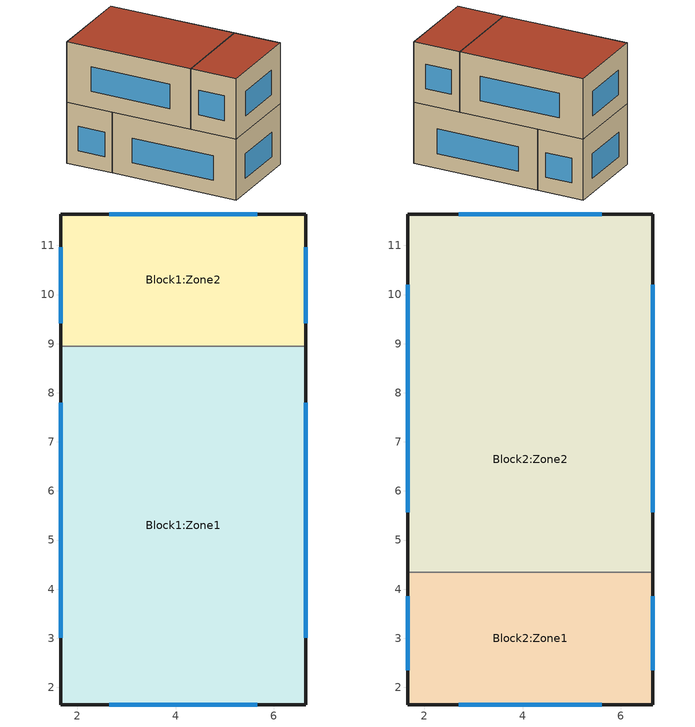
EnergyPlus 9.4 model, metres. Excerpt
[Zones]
Block1:Zone2
 floor ground (Project ground floor): 6.65,8.95 1.65,8.95 1.65,11.64 6.65,11.64 z0
 wall outside (Project wall): 6.65,8.95 6.65,11.64 1.65,11.64 1.65,8.95 z0:3.5
 wall to Block1:Zone1 (Project partition): 1.65,8.95 6.65,8.95 z0:3.5
 window (1001): 6.65,9.41 6.65,10.96 / 5.66,11.64 2.65,11.64 / 1.65,10.96 1.65,9.41 z0.84:2.26
Block1:Zone1
 floor ground (Project ground floor): 6.65,1.64 1.65,1.64 1.65,8.95 6.65,8.95 z0
 wall outside (Project wall): 1.65,8.95 1.65,1.64 6.65,1.64 6.65,8.95 z0:3.5
 window (1001): 6.65,3.01 6.65,7.79 / 1.65,7.79 1.65,3.01 / 2.65,1.64 5.66,1.64 z0.84:2.26
Block2:Zone2
 floor to Block1:Zone2 (Project internal floor_Reversed_Rev): 6.65,8.95 1.65,8.95 1.65,11.64 6.65,11.64 z3.5
 floor to Block1:Zone1 (Project internal floor_Reversed_Rev): 6.65,4.35 1.65,4.35 1.65,8.95 6.65,8.95 z3.5
 wall outside (Project wall): 6.65,4.35 6.65,11.64 1.65,11.64 1.65,4.35 z3.5:7
 wall to Block2:Zone1 (Project partition): 1.65,4.35 6.65,4.35 z3.5:7
 window (1001): 6.65,5.57 6.65,10.2 / 5.62,11.64 2.69,11.64 / 1.65,10.2 1.65,5.57 z4.44:5.86
 roof outside (Project flat roof): 1.65,4.35 6.65,4.35 6.65,11.64 1.65,11.64 z7
Block2:Zone1
 floor to Block1:Zone1 (Project internal floor_Reversed_Rev): 6.65,1.64 1.65,1.64 1.65,4.35 6.65,4.35 z3.5
 wall outside (Project wall): 1.65,4.35 1.65,1.64 6.65,1.64 6.65,4.35 z3.5:7
 window (1001): 6.65,2.35 6.65,3.86 / 1.65,3.86 1.65,2.35 / 2.69,1.64 5.62,1.64 z4.44:5.86
 roof outside (Project flat roof): 1.65,1.64 6.65,1.64 6.65,4.35 1.65,4.35 z7
[Building]
Building: North Axis=0; Terrain=Suburbs; Loads Convergence Tolerance Value=0.04; Temperature Convergence Tolerance Value=0.4; Solar Distribution=FullExterior; Maximum Number of Warmup Days=25; Minimum Number of Warmup Days=6
[Site:Location]
Untitled (O1-O1:31-12)  (01-01:31-12): Latitude=40.45; Longitude=-3.55; Time Zone=1; Elevation=582
[SizingPeriod:DesignDay] Day of Month=15; Humidity Condition Type=WetBulb; Barometric Pressure=94525.9; Wind Direction=0; Rain Indicator=No; Snow Indicator=No
Name | Month | Day Type | Maximum DryBulb Temperature | Daily DryBulb Temperature Range | Wetbulb or DewPoint at Maximum DryBulb | Wind Speed | Daylight Saving Time Indicator | Solar Model Indicator | Sky Clearness
Summer Design Day in Untitled (O1-O1:31-12) Jul | 7 | SummerDesignDay | 38.2 | 17.5 | 20.3 | 0 | Yes | ASHRAEClearSky | 0.98
Summer Design Day in Untitled (O1-O1:31-12) Aug | 8 | SummerDesignDay | 38 | 17.4 | 19.9 | 0 | Yes | ASHRAEClearSky | 0.98
Summer Design Day in Untitled (O1-O1:31-12) Sep | 9 | SummerDesignDay | 34.9 | 16.8 | 19.3 | 0 | Yes | ASHRAEClearSky | 0.98
Winter Design Day in Untitled (O1-O1:31-12) | 1 | WinterDesignDay | -4 | 0 | -4 | 11.6 | No |  | 0
[Site:GroundTemperature:BuildingSurface]
18, 18, 18, 18, 18, 18, 18, 18, 18, 18, 18, 18
[Site:GroundTemperature:FCfactorMethod]
January Ground Temperature=6.09; February Ground Temperature=5.28; March Ground Temperature=6.71; April Ground Temperature=8.95; May Ground Temperature=14.81; June Ground Temperature=19.34; July Ground Temperature=22.39; August Ground Temperature=23.32; September Ground Temperature=21.74; October Ground Temperature=18.22; November Ground Temperature=13.53; December Ground Temperature=9.18
[Site:GroundTemperature:Shallow]
14, 14, 14, 14, 14, 14, 14, 14, 14, 14, 14, 14
[Site:GroundTemperature:Deep]
14, 14, 14, 14, 14, 14, 14, 14, 14, 14, 14, 14
[Site:GroundReflectance]
0.2, 0.2, 0.2, 0.2, 0.2, 0.2, 0.2, 0.2, 0.2, 0.2, 0.2, 0.2
[Site:GroundReflectance:SnowModifier]
2, 2
[Material] Roughness=Rough; Thermal Absorptance=0.9
Name | Thickness | Conductivity | Density | Specific Heat | Solar Absorptance | Visible Absorptance
Urea Formaldehyde Foam_.1327 | 0.1327 | 0.04 | 10 | 1400 | 0.6 | 0.6
Cast Concrete_.1 | 0.1 | 1.13 | 2000 | 1000 | 0.6 | 0.6
Floor/Roof Screed_.O7 | 0.07 | 0.41 | 1200 | 840 | 0.73 | 0.73
Timber Flooring_.O3 | 0.03 | 0.14 | 650 | 1200 | 0.78 | 0.78
Cast Concrete (Dense)_.1 | 0.1 | 1.4 | 2100 | 840 | 0.6 | 0.6
Brickwork Outer_.1 | 0.1 | 0.84 | 1700 | 800 | 0.7 | 0.7
XPS Extruded Polystyrene  - CO2 Blowing_.O795 | 0.0795 | 0.034 | 35 | 1400 | 0.6 | 0.6
Concrete Block (Medium)_.1 | 0.1 | 0.51 | 1400 | 1000 | 0.6 | 0.6
Gypsum Plastering_.O13 | 0.013 | 0.4 | 1000 | 1000 | 0.5 | 0.5
Gypsum Plasterboard_.O25 | 0.025 | 0.25 | 900 | 1000 | 0.5 | 0.5
Asphalt 1_.O1 | 0.01 | 0.7 | 2100 | 1000 | 0.85 | 0.9
MW Glass Wool (rolls)_.1445 | 0.1445 | 0.04 | 12 | 840 | 0.6 | 0.6
Plasterboard_.O13 | 0.013 | 0.25 | 2800 | 896 | 0.5 | 0.5
[Material:NoMass] Roughness=Rough; Thermal Absorptance=0.9; Solar Absorptance=0.7; Visible Absorptance=0.7
Name | Thermal Resistance
7_RVAL_2 | 0.15
9_RVAL_3 | 0.18
[WindowMaterial:Glazing] Optical Data Type=SpectralAverage; Thickness=0.003; Infrared Transmittance at Normal Incidence=0; Front Side Infrared Hemispherical Emissivity=0.84; Conductivity=0.9; Dirt Correction Factor for Solar and Visible Transmittance=1
Name | Solar Transmittance at Normal Incidence | Front Side Solar Reflectance at Normal Incidence | Back Side Solar Reflectance at Normal Incidence | Visible Transmittance at Normal Incidence | Front Side Visible Reflectance at Normal Incidence | Back Side Visible Reflectance at Normal Incidence | Back Side Infrared Hemispherical Emissivity
2 | 0.837 | 0.075 | 0.075 | 0.898 | 0.081 | 0.081 | 0.84
38 | 0.74 | 0.09 | 0.1 | 0.82 | 0.11 | 0.12 | 0.2
[WindowMaterial:Gas]
1002: Gas Type=Air; Thickness=0.013
[Construction]
Project ground floor: Urea Formaldehyde Foam_.1327, Cast Concrete_.1, Floor/Roof Screed_.O7, Timber Flooring_.O3
Project internal floor_Reversed_Rev: Cast Concrete (Dense)_.1
Project wall: Brickwork Outer_.1, XPS Extruded Polystyrene  - CO2 Blowing_.O795, Concrete Block (Medium)_.1, Gypsum Plastering_.O13
Project partition: Gypsum Plasterboard_.O25, 7_RVAL_2, Gypsum Plasterboard_.O25
Project flat roof: Asphalt 1_.O1, MW Glass Wool (rolls)_.1445, 9_RVAL_3, Plasterboard_.O13
1001: 38, 1002, 2
[Zone] Type=1; Multiplier=1; Zone Inside Convection Algorithm=TARP; Part of Total Floor Area=Yes
Name | Volume | Floor Area
Block1:Zone2 | 35.8905 | 10.2544
Block1:Zone1 | 107.277 | 30.6506
Block2:Zone2 | 103.9862 | 30.5842
Block2:Zone1 | 35.0907 | 10.3208
[PEOPLE] Number of People Schedule=Office_OpenOff_Occ; Number of People Calculation Method=People/Area; People per Zone Floor Area=0.111; Fraction Radiant=0.3; Sensible Heat Fraction=AutoCalculate; Carbon Dioxide Generation Rate=3.82e-08; Enable ASHRAE 55 Comfort Warnings=No; Mean Radiant Temperature Calculation Type=ZoneAveraged; Work Efficiency Schedule=Work efficiency; Clothing Insulation Calculation Method=ClothingInsulationSchedule; Air Velocity Schedule=AirVelocitySchedule
Name | Zone or ZoneList | Activity Level Schedule | Clothing Insulation Schedule
People Block1:Zone2 | Block1:Zone2 | Activity Schedule 67 | Clothing Schedule 67
People Block1:Zone1 | Block1:Zone1 | Activity Schedule 74 | Clothing Schedule 74
People Block2:Zone2 | Block2:Zone2 | Activity Schedule 83 | Clothing Schedule 83
People Block2:Zone1 | Block2:Zone1 | Activity Schedule 90 | Clothing Schedule 90
[Lights] Schedule=Office_OpenOff_Light; Design Level Calculation Method=Watts/Area; Watts per Zone Floor Area=20; Return Air Fraction=0; Fraction Radiant=0.42; Fraction Visible=0.18; Fraction Replaceable=1
Name | Zone or ZoneList
Block1:Zone2 | Block1:Zone2
Block1:Zone1 | Block1:Zone1
Block2:Zone2 | Block2:Zone2
Block2:Zone1 | Block2:Zone1
[OtherEquipment] Fuel Type=Electricity; Schedule=Office_OpenOff_Equip; Design Level Calculation Method=Watts/Area; Power per Zone Floor Area=11.77; Fraction Latent=0; Fraction Radiant=0.2; Fraction Lost=0; Carbon Dioxide Generation Rate=0
Name | Zone or ZoneList | EndUse Subcategory
Block1:Zone2 Equipment gain 1 | Block1:Zone2 | ELECTRIC EQUIPMENT#Block1:Zone2#05
Block1:Zone1 Equipment gain 1 | Block1:Zone1 | ELECTRIC EQUIPMENT#Block1:Zone1#05
Block2:Zone2 Equipment gain 1 | Block2:Zone2 | ELECTRIC EQUIPMENT#Block2:Zone2#05
Block2:Zone1 Equipment gain 1 | Block2:Zone1 | ELECTRIC EQUIPMENT#Block2:Zone1#05
[DesignSpecification:OutdoorAir] Outdoor Air Method=Sum; Outdoor Air Flow per Person=0.01; Outdoor Air Flow per Zone Floor Area=0; Outdoor Air Flow per Zone=0; Outdoor Air Flow Air Changes per Hour=0; Outdoor Air Schedule=Office_OpenOff_Occ
Block1:Zone2; Block1:Zone1; Block2:Zone2; Block2:Zone1
[DesignSpecification:ZoneAirDistribution] Zone Air Distribution Effectiveness in Cooling Mode=1; Zone Air Distribution Effectiveness in Heating Mode=1
Block1:Zone2; Block1:Zone1; Block2:Zone2; Block2:Zone1
[Sizing:Zone] Zone Cooling Design Supply Air Temperature Input Method=SupplyAirTemperature; Zone Cooling Design Supply Air Temperature=12; Zone Cooling Design Supply Air Temperature Difference=0; Zone Heating Design Supply Air Temperature Input Method=SupplyAirTemperature; Zone Heating Design Supply Air Temperature=35; Zone Heating Design Supply Air Temperature Difference=0; Zone Cooling Design Supply Air Humidity Ratio=0.0077; Zone Heating Design Supply Air Humidity Ratio=0.0156; Zone Heating Sizing Factor=1.25; Zone Cooling Sizing Factor=1.15; Cooling Design Air Flow Method=DesignDay; Cooling Minimum Air Flow Fraction=0; Heating Design Air Flow Method=DesignDay; Account for Dedicated Outdoor Air System=No; Dedicated Outdoor Air System Control Strategy=NeutralSupplyAir; Dedicated Outdoor Air Low Setpoint Temperature for Design=autosize; Dedicated Outdoor Air High Setpoint Temperature for Design=autosize
Name | Design Specification Outdoor Air Object | Design Specification Zone Air Distribution Object
Block1:Zone2 | Block1:Zone2 | Block1:Zone2
Block1:Zone1 | Block1:Zone1 | Block1:Zone1
Block2:Zone2 | Block2:Zone2 | Block2:Zone2
Block2:Zone1 | Block2:Zone1 | Block2:Zone1
[ZoneControl:Thermostat] Control Type Schedule=Zone Control Type Sched
Name | Zone or ZoneList | Control 1
Block1:Zone2 Thermostat | Block1:Zone2 | Dual Setpoint - Zone Block1:Zone2
Block1:Zone1 Thermostat | Block1:Zone1 | Dual Setpoint - Zone Block1:Zone1
Block2:Zone2 Thermostat | Block2:Zone2 | Dual Setpoint - Zone Block2:Zone2
Block2:Zone1 Thermostat | Block2:Zone1 | Dual Setpoint - Zone Block2:Zone1
[ThermostatSetpoint:DualSetpoint]
Name | Heating Setpoint Temperature Schedule | Cooling Setpoint Temperature Schedule
Dual Setpoint - Zone Block1:Zone2 | Block1:Zone2 Heating Setpoint Schedule | Block1:Zone2 Cooling SP Sch
Dual Setpoint - Zone Block1:Zone1 | Block1:Zone1 Heating Setpoint Schedule | Block1:Zone1 Cooling SP Sch
Dual Setpoint - Zone Block2:Zone2 | Block2:Zone2 Heating Setpoint Schedule | Block2:Zone2 Cooling SP Sch
Dual Setpoint - Zone Block2:Zone1 | Block2:Zone1 Heating Setpoint Schedule | Block2:Zone1 Cooling SP Sch
[ZoneHVAC:IdealLoadsAirSystem] Maximum Heating Supply Air Temperature=35; Minimum Cooling Supply Air Temperature=12; Maximum Heating Supply Air Humidity Ratio=0.0156; Minimum Cooling Supply Air Humidity Ratio=0.0077; Heating Limit=LimitCapacity; Maximum Heating Air Flow Rate=Autosize; Maximum Sensible Heating Capacity=Autosize; Cooling Limit=LimitFlowRateAndCapacity; Maximum Cooling Air Flow Rate=Autosize; Maximum Total Cooling Capacity=Autosize; Dehumidification Control Type=None; Humidification Control Type=None; Outdoor Air Economizer Type=NoEconomizer; Heat Recovery Type=None
Name | Heating Availability Schedule | Cooling Availability Schedule | Design Specification Outdoor Air Object
Block1:Zone2 Ideal Loads Air | Block1:Zone2 Heating Availability Sch | Block1:Zone2 Cooling Availability Sch | Block1:Zone2
Block1:Zone1 Ideal Loads Air | Block1:Zone1 Heating Availability Sch | Block1:Zone1 Cooling Availability Sch | Block1:Zone1
Block2:Zone2 Ideal Loads Air | Block2:Zone2 Heating Availability Sch | Block2:Zone2 Cooling Availability Sch | Block2:Zone2
Block2:Zone1 Ideal Loads Air | Block2:Zone1 Heating Availability Sch | Block2:Zone1 Cooling Availability Sch | Block2:Zone1
[Zone equipment]
Block1:Zone2: Block1:Zone2 Ideal Loads Air
Block1:Zone1: Block1:Zone1 Ideal Loads Air
Block2:Zone2: Block2:Zone2 Ideal Loads Air
Block2:Zone1: Block2:Zone1 Ideal Loads Air
[ENERGYMANAGEMENTSYSTEM:PROGRAM]
SetInputData: set AdapStand = 2; set CAT = 80; set ComfMod = 2; set HVACmode = 2; set VentCtrl = 1; set VSToffset = 0; set MinOToffset = 10; set MaxWindSpeed = 10; set ACSTtol = -0.2; set AHSTtol = 0.2
SetVST: set MinOutTemp = AHST - MinOToffset; if AdapStand == 0; if (CurrentTime < 7); set VST = (ACST+AHST)/2+VSToffset; elseif (CurrentTime < 15); set VST = 22.5+VSToffset; elseif (CurrentTime < 23); set VST = (ACST+AHST)/2+VSToffset; elseif (CurrentTime < 24); set VST = (ACST+AHST)/2+VSToffset; endif; elseif AdapStand == 1; if (RMOT >= AHSTall) && (RMOT <= ACSTaul); set VST = ComfTemp+VSToffset; else; set VST = (ACST+AHST)/2+VSToffset; endif; elseif AdapStand == 2; if (PMOT >= AHSTall) && (PMOT <= ACSTaul); set VST = ComfTemp+VSToffset; else; set VST = (ACST+AHST)/2+VSToffset; endif; endif
ApplyAST_MultipleZone_Block1_Zone2: if (Block1_Zone2_OpT>VST)&&(Block1_Zone2_OutT < VST); if Block1_Zone2_CoolCoil==0; if Block1_Zone2_HeatCoil==0; if (Block1_Zone2_OpT<ACST)&&(Block1_Zone2_OutT>MinOutTemp); if Block1_Zone2_WindSpeed <= MaxWindSpeed; set Ventilates_HVACmode2_Block1_Zone2 = 1; else; set Ventilates_HVACmode2_Block1_Zone2 = 0; endif; else; set Ventilates_HVACmode2_Block1_Zone2 = 0; endif; else; set Ventilates_HVACmode2_Block1_Zone2 = 0; endif; else; set Ventilates_HVACmode2_Block1_Zone2 = 0; endif; else; set Ventilates_HVACmode2_Block1_Zone2 = 0; endif; if VentCtrl == 0; if Block1_Zone2_OutT < Block1_Zone2_OpT; if Block1_Zone2_OutT>MinOutTemp; if Block1_Zone2_OpT > VST; if Block1_Zone2_WindSpeed <= MaxWindSpeed; set Ventilates_HVACmode1_Block1_Zone2 = 1; else; set Ventilates_HVACmode1_Block1_Zone2 = 0; endif; else; set Ventilates_HVACmode1_Block1_Zone2 = 0; endif; else; set Ventilates_HVACmode1_Block1_Zone2 = 0; endif; else; set Ventilates_HVACmode1_Block1_Zone2 = 0; endif; elseif VentCtrl == 1; if Block1_Zone2_OutT<Block1_Zone2_OpT; if Block1_Zone2_OutT>MinOutTemp; if Block1_Zone2_OpT > ACSTnoTol; if Block1_Zone2_WindSpeed <= MaxWindSpeed; set Ventilates_HVACmode1_Block1_Zone2 = 1; else; set Ventilates_HVACmode1_Block1_Zone2 = 0; endif; else; set Ventilates_HVACmode1_Block1_Zone2 = 0; endif; else; set Ventilates_HVACmode1_Block1_Zone2 = 0; endif; else; set Ventilates_HVACmode1_Block1_Zone2 = 0; endif; endif; if HVACmode == 0; set FORSCRIPT_ACST_Sch_Block1_Zone2 = ACST; set FORSCRIPT_AHST_Sch_Block1_Zone2 = AHST; elseif HVACmode == 1; Set FORSCRIPT_ACST_Sch_Block1_Zone2 = 100; Set FORSCRIPT_AHST_Sch_Block1_Zone2 = -100; elseif HVACmode == 2; if Ventilates_HVACmode2_Block1_Zone2 == 0; set FORSCRIPT_ACST_Sch_Block1_Zone2 = ACST; set FORSCRIPT_AHST_Sch_Block1_Zone2 = AHST; endif; endif
ApplyAST_MultipleZone_Block1_Zone1: if (Block1_Zone1_OpT>VST)&&(Block1_Zone1_OutT < VST); if Block1_Zone1_CoolCoil==0; if Block1_Zone1_HeatCoil==0; if (Block1_Zone1_OpT<ACST)&&(Block1_Zone1_OutT>MinOutTemp); if Block1_Zone1_WindSpeed <= MaxWindSpeed; set Ventilates_HVACmode2_Block1_Zone1 = 1; else; set Ventilates_HVACmode2_Block1_Zone1 = 0; endif; else; set Ventilates_HVACmode2_Block1_Zone1 = 0; endif; else; set Ventilates_HVACmode2_Block1_Zone1 = 0; endif; else; set Ventilates_HVACmode2_Block1_Zone1 = 0; endif; else; set Ventilates_HVACmode2_Block1_Zone1 = 0; endif; if VentCtrl == 0; if Block1_Zone1_OutT < Block1_Zone1_OpT; if Block1_Zone1_OutT>MinOutTemp; if Block1_Zone1_OpT > VST; if Block1_Zone1_WindSpeed <= MaxWindSpeed; set Ventilates_HVACmode1_Block1_Zone1 = 1; else; set Ventilates_HVACmode1_Block1_Zone1 = 0; endif; else; set Ventilates_HVACmode1_Block1_Zone1 = 0; endif; else; set Ventilates_HVACmode1_Block1_Zone1 = 0; endif; else; set Ventilates_HVACmode1_Block1_Zone1 = 0; endif; elseif VentCtrl == 1; if Block1_Zone1_OutT<Block1_Zone1_OpT; if Block1_Zone1_OutT>MinOutTemp; if Block1_Zone1_OpT > ACSTnoTol; if Block1_Zone1_WindSpeed <= MaxWindSpeed; set Ventilates_HVACmode1_Block1_Zone1 = 1; else; set Ventilates_HVACmode1_Block1_Zone1 = 0; endif; else; set Ventilates_HVACmode1_Block1_Zone1 = 0; endif; else; set Ventilates_HVACmode1_Block1_Zone1 = 0; endif; else; set Ventilates_HVACmode1_Block1_Zone1 = 0; endif; endif; if HVACmode == 0; set FORSCRIPT_ACST_Sch_Block1_Zone1 = ACST; set FORSCRIPT_AHST_Sch_Block1_Zone1 = AHST; elseif HVACmode == 1; Set FORSCRIPT_ACST_Sch_Block1_Zone1 = 100; Set FORSCRIPT_AHST_Sch_Block1_Zone1 = -100; elseif HVACmode == 2; if Ventilates_HVACmode2_Block1_Zone1 == 0; set FORSCRIPT_ACST_Sch_Block1_Zone1 = ACST; set FORSCRIPT_AHST_Sch_Block1_Zone1 = AHST; endif; endif
ApplyAST_MultipleZone_Block2_Zone2: if (Block2_Zone2_OpT>VST)&&(Block2_Zone2_OutT < VST); if Block2_Zone2_CoolCoil==0; if Block2_Zone2_HeatCoil==0; if (Block2_Zone2_OpT<ACST)&&(Block2_Zone2_OutT>MinOutTemp); if Block2_Zone2_WindSpeed <= MaxWindSpeed; set Ventilates_HVACmode2_Block2_Zone2 = 1; else; set Ventilates_HVACmode2_Block2_Zone2 = 0; endif; else; set Ventilates_HVACmode2_Block2_Zone2 = 0; endif; else; set Ventilates_HVACmode2_Block2_Zone2 = 0; endif; else; set Ventilates_HVACmode2_Block2_Zone2 = 0; endif; else; set Ventilates_HVACmode2_Block2_Zone2 = 0; endif; if VentCtrl == 0; if Block2_Zone2_OutT < Block2_Zone2_OpT; if Block2_Zone2_OutT>MinOutTemp; if Block2_Zone2_OpT > VST; if Block2_Zone2_WindSpeed <= MaxWindSpeed; set Ventilates_HVACmode1_Block2_Zone2 = 1; else; set Ventilates_HVACmode1_Block2_Zone2 = 0; endif; else; set Ventilates_HVACmode1_Block2_Zone2 = 0; endif; else; set Ventilates_HVACmode1_Block2_Zone2 = 0; endif; else; set Ventilates_HVACmode1_Block2_Zone2 = 0; endif; elseif VentCtrl == 1; if Block2_Zone2_OutT<Block2_Zone2_OpT; if Block2_Zone2_OutT>MinOutTemp; if Block2_Zone2_OpT > ACSTnoTol; if Block2_Zone2_WindSpeed <= MaxWindSpeed; set Ventilates_HVACmode1_Block2_Zone2 = 1; else; set Ventilates_HVACmode1_Block2_Zone2 = 0; endif; else; set Ventilates_HVACmode1_Block2_Zone2 = 0; endif; else; set Ventilates_HVACmode1_Block2_Zone2 = 0; endif; else; set Ventilates_HVACmode1_Block2_Zone2 = 0; endif; endif; if HVACmode == 0; set FORSCRIPT_ACST_Sch_Block2_Zone2 = ACST; set FORSCRIPT_AHST_Sch_Block2_Zone2 = AHST; elseif HVACmode == 1; Set FORSCRIPT_ACST_Sch_Block2_Zone2 = 100; Set FORSCRIPT_AHST_Sch_Block2_Zone2 = -100; elseif HVACmode == 2; if Ventilates_HVACmode2_Block2_Zone2 == 0; set FORSCRIPT_ACST_Sch_Block2_Zone2 = ACST; set FORSCRIPT_AHST_Sch_Block2_Zone2 = AHST; endif; endif
ApplyAST_MultipleZone_Block2_Zone1: if (Block2_Zone1_OpT>VST)&&(Block2_Zone1_OutT < VST); if Block2_Zone1_CoolCoil==0; if Block2_Zone1_HeatCoil==0; if (Block2_Zone1_OpT<ACST)&&(Block2_Zone1_OutT>MinOutTemp); if Block2_Zone1_WindSpeed <= MaxWindSpeed; set Ventilates_HVACmode2_Block2_Zone1 = 1; else; set Ventilates_HVACmode2_Block2_Zone1 = 0; endif; else; set Ventilates_HVACmode2_Block2_Zone1 = 0; endif; else; set Ventilates_HVACmode2_Block2_Zone1 = 0; endif; else; set Ventilates_HVACmode2_Block2_Zone1 = 0; endif; else; set Ventilates_HVACmode2_Block2_Zone1 = 0; endif; if VentCtrl == 0; if Block2_Zone1_OutT < Block2_Zone1_OpT; if Block2_Zone1_OutT>MinOutTemp; if Block2_Zone1_OpT > VST; if Block2_Zone1_WindSpeed <= MaxWindSpeed; set Ventilates_HVACmode1_Block2_Zone1 = 1; else; set Ventilates_HVACmode1_Block2_Zone1 = 0; endif; else; set Ventilates_HVACmode1_Block2_Zone1 = 0; endif; else; set Ventilates_HVACmode1_Block2_Zone1 = 0; endif; else; set Ventilates_HVACmode1_Block2_Zone1 = 0; endif; elseif VentCtrl == 1; if Block2_Zone1_OutT<Block2_Zone1_OpT; if Block2_Zone1_OutT>MinOutTemp; if Block2_Zone1_OpT > ACSTnoTol; if Block2_Zone1_WindSpeed <= MaxWindSpeed; set Ventilates_HVACmode1_Block2_Zone1 = 1; else; set Ventilates_HVACmode1_Block2_Zone1 = 0; endif; else; set Ventilates_HVACmode1_Block2_Zone1 = 0; endif; else; set Ventilates_HVACmode1_Block2_Zone1 = 0; endif; else; set Ventilates_HVACmode1_Block2_Zone1 = 0; endif; endif; if HVACmode == 0; set FORSCRIPT_ACST_Sch_Block2_Zone1 = ACST; set FORSCRIPT_AHST_Sch_Block2_Zone1 = AHST; elseif HVACmode == 1; Set FORSCRIPT_ACST_Sch_Block2_Zone1 = 100; Set FORSCRIPT_AHST_Sch_Block2_Zone1 = -100; elseif HVACmode == 2; if Ventilates_HVACmode2_Block2_Zone1 == 0; set FORSCRIPT_ACST_Sch_Block2_Zone1 = ACST; set FORSCRIPT_AHST_Sch_Block2_Zone1 = AHST; endif; endif
SetWindowOperation_Block1_Zone2_Wall_2_0_0_0_0_0_Win: if (Block1_Zone2_Wall_2_0_0_0_0_0_Win_OpT>VST)&&(Block1_Zone2_Wall_2_0_0_0_0_0_Win_OutT < VST); if Block1_Zone2_Wall_2_0_0_0_0_0_Win_CoolCoil==0; if Block1_Zone2_Wall_2_0_0_0_0_0_Win_HeatCoil==0; if (Block1_Zone2_Wall_2_0_0_0_0_0_Win_OpT<ACST)&&(Block1_Zone2_Wall_2_0_0_0_0_0_Win_OutT>MinOutTemp); if Block1_Zone2_Wall_2_0_0_0_0_0_Win_WindSpeed <= MaxWindSpeed; set Ventilates_HVACmode2_Block1_Zone2_Wall_2_0_0_0_0_0_Win = 1; else; set Ventilates_HVACmode2_Block1_Zone2_Wall_2_0_0_0_0_0_Win = 0; endif; else; set Ventilates_HVACmode2_Block1_Zone2_Wall_2_0_0_0_0_0_Win = 0; endif; else; set Ventilates_HVACmode2_Block1_Zone2_Wall_2_0_0_0_0_0_Win = 0; endif; else; set Ventilates_HVACmode2_Block1_Zone2_Wall_2_0_0_0_0_0_Win = 0; endif; else; set Ventilates_HVACmode2_Block1_Zone2_Wall_2_0_0_0_0_0_Win = 0; endif; if VentCtrl == 0; if Block1_Zone2_Wall_2_0_0_0_0_0_Win_OutT < Block1_Zone2_Wall_2_0_0_0_0_0_Win_OpT; if Block1_Zone2_Wall_2_0_0_0_0_0_Win_OutT>MinOutTemp; if Block1_Zone2_Wall_2_0_0_0_0_0_Win_OpT > VST; if Block1_Zone2_Wall_2_0_0_0_0_0_Win_WindSpeed <= MaxWindSpeed; set Ventilates_HVACmode1_Block1_Zone2_Wall_2_0_0_0_0_0_Win = 1; else; set Ventilates_HVACmode1_Block1_Zone2_Wall_2_0_0_0_0_0_Win = 0; endif; else; set Ventilates_HVACmode1_Block1_Zone2_Wall_2_0_0_0_0_0_Win = 0; endif; else; set Ventilates_HVACmode1_Block1_Zone2_Wall_2_0_0_0_0_0_Win = 0; endif; else; set Ventilates_HVACmode1_Block1_Zone2_Wall_2_0_0_0_0_0_Win = 0; endif; elseif VentCtrl == 1; if Block1_Zone2_Wall_2_0_0_0_0_0_Win_OutT<Block1_Zone2_Wall_2_0_0_0_0_0_Win_OpT; if Block1_Zone2_Wall_2_0_0_0_0_0_Win_OutT>MinOutTemp; if Block1_Zone2_Wall_2_0_0_0_0_0_Win_OpT > ACSTnoTol; if Block1_Zone2_Wall_2_0_0_0_0_0_Win_WindSpeed <= MaxWindSpeed; set Ventilates_HVACmode1_Block1_Zone2_Wall_2_0_0_0_0_0_Win = 1; else; set Ventilates_HVACmode1_Block1_Zone2_Wall_2_0_0_0_0_0_Win = 0; endif; else; set Ventilates_HVACmode1_Block1_Zone2_Wall_2_0_0_0_0_0_Win = 0; endif; else; set Ventilates_HVACmode1_Block1_Zone2_Wall_2_0_0_0_0_0_Win = 0; endif; else; set Ventilates_HVACmode1_Block1_Zone2_Wall_2_0_0_0_0_0_Win = 0; endif; endif; if HVACmode == 0; set Block1_Zone2_Wall_2_0_0_0_0_0_Win_VentOpenFact = 0; elseif HVACmode == 1; if Ventilates_HVACmode1_Block1_Zone2_Wall_2_0_0_0_0_0_Win == 1; set Block1_Zone2_Wall_2_0_0_0_0_0_Win_VentOpenFact = 1; else; set Block1_Zone2_Wall_2_0_0_0_0_0_Win_VentOpenFact = 0; endif; elseif HVACmode == 2; if Ventilates_HVACmode2_Block1_Zone2_Wall_2_0_0_0_0_0_Win == 1; set Block1_Zone2_Wall_2_0_0_0_0_0_Win_VentOpenFact = 1; else; set Block1_Zone2_Wall_2_0_0_0_0_0_Win_VentOpenFact = 0; endif; endif
SetWindowOperation_Block1_Zone2_Wall_3_0_0_0_0_0_Win: if (Block1_Zone2_Wall_3_0_0_0_0_0_Win_OpT>VST)&&(Block1_Zone2_Wall_3_0_0_0_0_0_Win_OutT < VST); if Block1_Zone2_Wall_3_0_0_0_0_0_Win_CoolCoil==0; if Block1_Zone2_Wall_3_0_0_0_0_0_Win_HeatCoil==0; if (Block1_Zone2_Wall_3_0_0_0_0_0_Win_OpT<ACST)&&(Block1_Zone2_Wall_3_0_0_0_0_0_Win_OutT>MinOutTemp); if Block1_Zone2_Wall_3_0_0_0_0_0_Win_WindSpeed <= MaxWindSpeed; set Ventilates_HVACmode2_Block1_Zone2_Wall_3_0_0_0_0_0_Win = 1; else; set Ventilates_HVACmode2_Block1_Zone2_Wall_3_0_0_0_0_0_Win = 0; endif; else; set Ventilates_HVACmode2_Block1_Zone2_Wall_3_0_0_0_0_0_Win = 0; endif; else; set Ventilates_HVACmode2_Block1_Zone2_Wall_3_0_0_0_0_0_Win = 0; endif; else; set Ventilates_HVACmode2_Block1_Zone2_Wall_3_0_0_0_0_0_Win = 0; endif; else; set Ventilates_HVACmode2_Block1_Zone2_Wall_3_0_0_0_0_0_Win = 0; endif; if VentCtrl == 0; if Block1_Zone2_Wall_3_0_0_0_0_0_Win_OutT < Block1_Zone2_Wall_3_0_0_0_0_0_Win_OpT; if Block1_Zone2_Wall_3_0_0_0_0_0_Win_OutT>MinOutTemp; if Block1_Zone2_Wall_3_0_0_0_0_0_Win_OpT > VST; if Block1_Zone2_Wall_3_0_0_0_0_0_Win_WindSpeed <= MaxWindSpeed; set Ventilates_HVACmode1_Block1_Zone2_Wall_3_0_0_0_0_0_Win = 1; else; set Ventilates_HVACmode1_Block1_Zone2_Wall_3_0_0_0_0_0_Win = 0; endif; else; set Ventilates_HVACmode1_Block1_Zone2_Wall_3_0_0_0_0_0_Win = 0; endif; else; set Ventilates_HVACmode1_Block1_Zone2_Wall_3_0_0_0_0_0_Win = 0; endif; else; set Ventilates_HVACmode1_Block1_Zone2_Wall_3_0_0_0_0_0_Win = 0; endif; elseif VentCtrl == 1; if Block1_Zone2_Wall_3_0_0_0_0_0_Win_OutT<Block1_Zone2_Wall_3_0_0_0_0_0_Win_OpT; if Block1_Zone2_Wall_3_0_0_0_0_0_Win_OutT>MinOutTemp; if Block1_Zone2_Wall_3_0_0_0_0_0_Win_OpT > ACSTnoTol; if Block1_Zone2_Wall_3_0_0_0_0_0_Win_WindSpeed <= MaxWindSpeed; set Ventilates_HVACmode1_Block1_Zone2_Wall_3_0_0_0_0_0_Win = 1; else; set Ventilates_HVACmode1_Block1_Zone2_Wall_3_0_0_0_0_0_Win = 0; endif; else; set Ventilates_HVACmode1_Block1_Zone2_Wall_3_0_0_0_0_0_Win = 0; endif; else; set Ventilates_HVACmode1_Block1_Zone2_Wall_3_0_0_0_0_0_Win = 0; endif; else; set Ventilates_HVACmode1_Block1_Zone2_Wall_3_0_0_0_0_0_Win = 0; endif; endif; if HVACmode == 0; set Block1_Zone2_Wall_3_0_0_0_0_0_Win_VentOpenFact = 0; elseif HVACmode == 1; if Ventilates_HVACmode1_Block1_Zone2_Wall_3_0_0_0_0_0_Win == 1; set Block1_Zone2_Wall_3_0_0_0_0_0_Win_VentOpenFact = 1; else; set Block1_Zone2_Wall_3_0_0_0_0_0_Win_VentOpenFact = 0; endif; elseif HVACmode == 2; if Ventilates_HVACmode2_Block1_Zone2_Wall_3_0_0_0_0_0_Win == 1; set Block1_Zone2_Wall_3_0_0_0_0_0_Win_VentOpenFact = 1; else; set Block1_Zone2_Wall_3_0_0_0_0_0_Win_VentOpenFact = 0; endif; endif
SetWindowOperation_Block1_Zone2_Wall_4_0_0_0_0_0_Win: if (Block1_Zone2_Wall_4_0_0_0_0_0_Win_OpT>VST)&&(Block1_Zone2_Wall_4_0_0_0_0_0_Win_OutT < VST); if Block1_Zone2_Wall_4_0_0_0_0_0_Win_CoolCoil==0; if Block1_Zone2_Wall_4_0_0_0_0_0_Win_HeatCoil==0; if (Block1_Zone2_Wall_4_0_0_0_0_0_Win_OpT<ACST)&&(Block1_Zone2_Wall_4_0_0_0_0_0_Win_OutT>MinOutTemp); if Block1_Zone2_Wall_4_0_0_0_0_0_Win_WindSpeed <= MaxWindSpeed; set Ventilates_HVACmode2_Block1_Zone2_Wall_4_0_0_0_0_0_Win = 1; else; set Ventilates_HVACmode2_Block1_Zone2_Wall_4_0_0_0_0_0_Win = 0; endif; else; set Ventilates_HVACmode2_Block1_Zone2_Wall_4_0_0_0_0_0_Win = 0; endif; else; set Ventilates_HVACmode2_Block1_Zone2_Wall_4_0_0_0_0_0_Win = 0; endif; else; set Ventilates_HVACmode2_Block1_Zone2_Wall_4_0_0_0_0_0_Win = 0; endif; else; set Ventilates_HVACmode2_Block1_Zone2_Wall_4_0_0_0_0_0_Win = 0; endif; if VentCtrl == 0; if Block1_Zone2_Wall_4_0_0_0_0_0_Win_OutT < Block1_Zone2_Wall_4_0_0_0_0_0_Win_OpT; if Block1_Zone2_Wall_4_0_0_0_0_0_Win_OutT>MinOutTemp; if Block1_Zone2_Wall_4_0_0_0_0_0_Win_OpT > VST; if Block1_Zone2_Wall_4_0_0_0_0_0_Win_WindSpeed <= MaxWindSpeed; set Ventilates_HVACmode1_Block1_Zone2_Wall_4_0_0_0_0_0_Win = 1; else; set Ventilates_HVACmode1_Block1_Zone2_Wall_4_0_0_0_0_0_Win = 0; endif; else; set Ventilates_HVACmode1_Block1_Zone2_Wall_4_0_0_0_0_0_Win = 0; endif; else; set Ventilates_HVACmode1_Block1_Zone2_Wall_4_0_0_0_0_0_Win = 0; endif; else; set Ventilates_HVACmode1_Block1_Zone2_Wall_4_0_0_0_0_0_Win = 0; endif; elseif VentCtrl == 1; if Block1_Zone2_Wall_4_0_0_0_0_0_Win_OutT<Block1_Zone2_Wall_4_0_0_0_0_0_Win_OpT; if Block1_Zone2_Wall_4_0_0_0_0_0_Win_OutT>MinOutTemp; if Block1_Zone2_Wall_4_0_0_0_0_0_Win_OpT > ACSTnoTol; if Block1_Zone2_Wall_4_0_0_0_0_0_Win_WindSpeed <= MaxWindSpeed; set Ventilates_HVACmode1_Block1_Zone2_Wall_4_0_0_0_0_0_Win = 1; else; set Ventilates_HVACmode1_Block1_Zone2_Wall_4_0_0_0_0_0_Win = 0; endif; else; set Ventilates_HVACmode1_Block1_Zone2_Wall_4_0_0_0_0_0_Win = 0; endif; else; set Ventilates_HVACmode1_Block1_Zone2_Wall_4_0_0_0_0_0_Win = 0; endif; else; set Ventilates_HVACmode1_Block1_Zone2_Wall_4_0_0_0_0_0_Win = 0; endif; endif; if HVACmode == 0; set Block1_Zone2_Wall_4_0_0_0_0_0_Win_VentOpenFact = 0; elseif HVACmode == 1; if Ventilates_HVACmode1_Block1_Zone2_Wall_4_0_0_0_0_0_Win == 1; set Block1_Zone2_Wall_4_0_0_0_0_0_Win_VentOpenFact = 1; else; set Block1_Zone2_Wall_4_0_0_0_0_0_Win_VentOpenFact = 0; endif; elseif HVACmode == 2; if Ventilates_HVACmode2_Block1_Zone2_Wall_4_0_0_0_0_0_Win == 1; set Block1_Zone2_Wall_4_0_0_0_0_0_Win_VentOpenFact = 1; else; set Block1_Zone2_Wall_4_0_0_0_0_0_Win_VentOpenFact = 0; endif; endif
SetWindowOperation_Block1_Zone1_Wall_2_0_0_0_0_0_Win: if (Block1_Zone1_Wall_2_0_0_0_0_0_Win_OpT>VST)&&(Block1_Zone1_Wall_2_0_0_0_0_0_Win_OutT < VST); if Block1_Zone1_Wall_2_0_0_0_0_0_Win_CoolCoil==0; if Block1_Zone1_Wall_2_0_0_0_0_0_Win_HeatCoil==0; if (Block1_Zone1_Wall_2_0_0_0_0_0_Win_OpT<ACST)&&(Block1_Zone1_Wall_2_0_0_0_0_0_Win_OutT>MinOutTemp); if Block1_Zone1_Wall_2_0_0_0_0_0_Win_WindSpeed <= MaxWindSpeed; set Ventilates_HVACmode2_Block1_Zone1_Wall_2_0_0_0_0_0_Win = 1; else; set Ventilates_HVACmode2_Block1_Zone1_Wall_2_0_0_0_0_0_Win = 0; endif; else; set Ventilates_HVACmode2_Block1_Zone1_Wall_2_0_0_0_0_0_Win = 0; endif; else; set Ventilates_HVACmode2_Block1_Zone1_Wall_2_0_0_0_0_0_Win = 0; endif; else; set Ventilates_HVACmode2_Block1_Zone1_Wall_2_0_0_0_0_0_Win = 0; endif; else; set Ventilates_HVACmode2_Block1_Zone1_Wall_2_0_0_0_0_0_Win = 0; endif; if VentCtrl == 0; if Block1_Zone1_Wall_2_0_0_0_0_0_Win_OutT < Block1_Zone1_Wall_2_0_0_0_0_0_Win_OpT; if Block1_Zone1_Wall_2_0_0_0_0_0_Win_OutT>MinOutTemp; if Block1_Zone1_Wall_2_0_0_0_0_0_Win_OpT > VST; if Block1_Zone1_Wall_2_0_0_0_0_0_Win_WindSpeed <= MaxWindSpeed; set Ventilates_HVACmode1_Block1_Zone1_Wall_2_0_0_0_0_0_Win = 1; else; set Ventilates_HVACmode1_Block1_Zone1_Wall_2_0_0_0_0_0_Win = 0; endif; else; set Ventilates_HVACmode1_Block1_Zone1_Wall_2_0_0_0_0_0_Win = 0; endif; else; set Ventilates_HVACmode1_Block1_Zone1_Wall_2_0_0_0_0_0_Win = 0; endif; else; set Ventilates_HVACmode1_Block1_Zone1_Wall_2_0_0_0_0_0_Win = 0; endif; elseif VentCtrl == 1; if Block1_Zone1_Wall_2_0_0_0_0_0_Win_OutT<Block1_Zone1_Wall_2_0_0_0_0_0_Win_OpT; if Block1_Zone1_Wall_2_0_0_0_0_0_Win_OutT>MinOutTemp; if Block1_Zone1_Wall_2_0_0_0_0_0_Win_OpT > ACSTnoTol; if Block1_Zone1_Wall_2_0_0_0_0_0_Win_WindSpeed <= MaxWindSpeed; set Ventilates_HVACmode1_Block1_Zone1_Wall_2_0_0_0_0_0_Win = 1; else; set Ventilates_HVACmode1_Block1_Zone1_Wall_2_0_0_0_0_0_Win = 0; endif; else; set Ventilates_HVACmode1_Block1_Zone1_Wall_2_0_0_0_0_0_Win = 0; endif; else; set Ventilates_HVACmode1_Block1_Zone1_Wall_2_0_0_0_0_0_Win = 0; endif; else; set Ventilates_HVACmode1_Block1_Zone1_Wall_2_0_0_0_0_0_Win = 0; endif; endif; if HVACmode == 0; set Block1_Zone1_Wall_2_0_0_0_0_0_Win_VentOpenFact = 0; elseif HVACmode == 1; if Ventilates_HVACmode1_Block1_Zone1_Wall_2_0_0_0_0_0_Win == 1; set Block1_Zone1_Wall_2_0_0_0_0_0_Win_VentOpenFact = 1; else; set Block1_Zone1_Wall_2_0_0_0_0_0_Win_VentOpenFact = 0; endif; elseif HVACmode == 2; if Ventilates_HVACmode2_Block1_Zone1_Wall_2_0_0_0_0_0_Win == 1; set Block1_Zone1_Wall_2_0_0_0_0_0_Win_VentOpenFact = 1; else; set Block1_Zone1_Wall_2_0_0_0_0_0_Win_VentOpenFact = 0; endif; endif
SetWindowOperation_Block1_Zone1_Wall_4_0_0_0_0_0_Win: if (Block1_Zone1_Wall_4_0_0_0_0_0_Win_OpT>VST)&&(Block1_Zone1_Wall_4_0_0_0_0_0_Win_OutT < VST); if Block1_Zone1_Wall_4_0_0_0_0_0_Win_CoolCoil==0; if Block1_Zone1_Wall_4_0_0_0_0_0_Win_HeatCoil==0; if (Block1_Zone1_Wall_4_0_0_0_0_0_Win_OpT<ACST)&&(Block1_Zone1_Wall_4_0_0_0_0_0_Win_OutT>MinOutTemp); if Block1_Zone1_Wall_4_0_0_0_0_0_Win_WindSpeed <= MaxWindSpeed; set Ventilates_HVACmode2_Block1_Zone1_Wall_4_0_0_0_0_0_Win = 1; else; set Ventilates_HVACmode2_Block1_Zone1_Wall_4_0_0_0_0_0_Win = 0; endif; else; set Ventilates_HVACmode2_Block1_Zone1_Wall_4_0_0_0_0_0_Win = 0; endif; else; set Ventilates_HVACmode2_Block1_Zone1_Wall_4_0_0_0_0_0_Win = 0; endif; else; set Ventilates_HVACmode2_Block1_Zone1_Wall_4_0_0_0_0_0_Win = 0; endif; else; set Ventilates_HVACmode2_Block1_Zone1_Wall_4_0_0_0_0_0_Win = 0; endif; if VentCtrl == 0; if Block1_Zone1_Wall_4_0_0_0_0_0_Win_OutT < Block1_Zone1_Wall_4_0_0_0_0_0_Win_OpT; if Block1_Zone1_Wall_4_0_0_0_0_0_Win_OutT>MinOutTemp; if Block1_Zone1_Wall_4_0_0_0_0_0_Win_OpT > VST; if Block1_Zone1_Wall_4_0_0_0_0_0_Win_WindSpeed <= MaxWindSpeed; set Ventilates_HVACmode1_Block1_Zone1_Wall_4_0_0_0_0_0_Win = 1; else; set Ventilates_HVACmode1_Block1_Zone1_Wall_4_0_0_0_0_0_Win = 0; endif; else; set Ventilates_HVACmode1_Block1_Zone1_Wall_4_0_0_0_0_0_Win = 0; endif; else; set Ventilates_HVACmode1_Block1_Zone1_Wall_4_0_0_0_0_0_Win = 0; endif; else; set Ventilates_HVACmode1_Block1_Zone1_Wall_4_0_0_0_0_0_Win = 0; endif; elseif VentCtrl == 1; if Block1_Zone1_Wall_4_0_0_0_0_0_Win_OutT<Block1_Zone1_Wall_4_0_0_0_0_0_Win_OpT; if Block1_Zone1_Wall_4_0_0_0_0_0_Win_OutT>MinOutTemp; if Block1_Zone1_Wall_4_0_0_0_0_0_Win_OpT > ACSTnoTol; if Block1_Zone1_Wall_4_0_0_0_0_0_Win_WindSpeed <= MaxWindSpeed; set Ventilates_HVACmode1_Block1_Zone1_Wall_4_0_0_0_0_0_Win = 1; else; set Ventilates_HVACmode1_Block1_Zone1_Wall_4_0_0_0_0_0_Win = 0; endif; else; set Ventilates_HVACmode1_Block1_Zone1_Wall_4_0_0_0_0_0_Win = 0; endif; else; set Ventilates_HVACmode1_Block1_Zone1_Wall_4_0_0_0_0_0_Win = 0; endif; else; set Ventilates_HVACmode1_Block1_Zone1_Wall_4_0_0_0_0_0_Win = 0; endif; endif; if HVACmode == 0; set Block1_Zone1_Wall_4_0_0_0_0_0_Win_VentOpenFact = 0; elseif HVACmode == 1; if Ventilates_HVACmode1_Block1_Zone1_Wall_4_0_0_0_0_0_Win == 1; set Block1_Zone1_Wall_4_0_0_0_0_0_Win_VentOpenFact = 1; else; set Block1_Zone1_Wall_4_0_0_0_0_0_Win_VentOpenFact = 0; endif; elseif HVACmode == 2; if Ventilates_HVACmode2_Block1_Zone1_Wall_4_0_0_0_0_0_Win == 1; set Block1_Zone1_Wall_4_0_0_0_0_0_Win_VentOpenFact = 1; else; set Block1_Zone1_Wall_4_0_0_0_0_0_Win_VentOpenFact = 0; endif; endif
SetWindowOperation_Block1_Zone1_Wall_5_0_0_0_0_0_Win: if (Block1_Zone1_Wall_5_0_0_0_0_0_Win_OpT>VST)&&(Block1_Zone1_Wall_5_0_0_0_0_0_Win_OutT < VST); if Block1_Zone1_Wall_5_0_0_0_0_0_Win_CoolCoil==0; if Block1_Zone1_Wall_5_0_0_0_0_0_Win_HeatCoil==0; if (Block1_Zone1_Wall_5_0_0_0_0_0_Win_OpT<ACST)&&(Block1_Zone1_Wall_5_0_0_0_0_0_Win_OutT>MinOutTemp); if Block1_Zone1_Wall_5_0_0_0_0_0_Win_WindSpeed <= MaxWindSpeed; set Ventilates_HVACmode2_Block1_Zone1_Wall_5_0_0_0_0_0_Win = 1; else; set Ventilates_HVACmode2_Block1_Zone1_Wall_5_0_0_0_0_0_Win = 0; endif; else; set Ventilates_HVACmode2_Block1_Zone1_Wall_5_0_0_0_0_0_Win = 0; endif; else; set Ventilates_HVACmode2_Block1_Zone1_Wall_5_0_0_0_0_0_Win = 0; endif; else; set Ventilates_HVACmode2_Block1_Zone1_Wall_5_0_0_0_0_0_Win = 0; endif; else; set Ventilates_HVACmode2_Block1_Zone1_Wall_5_0_0_0_0_0_Win = 0; endif; if VentCtrl == 0; if Block1_Zone1_Wall_5_0_0_0_0_0_Win_OutT < Block1_Zone1_Wall_5_0_0_0_0_0_Win_OpT; if Block1_Zone1_Wall_5_0_0_0_0_0_Win_OutT>MinOutTemp; if Block1_Zone1_Wall_5_0_0_0_0_0_Win_OpT > VST; if Block1_Zone1_Wall_5_0_0_0_0_0_Win_WindSpeed <= MaxWindSpeed; set Ventilates_HVACmode1_Block1_Zone1_Wall_5_0_0_0_0_0_Win = 1; else; set Ventilates_HVACmode1_Block1_Zone1_Wall_5_0_0_0_0_0_Win = 0; endif; else; set Ventilates_HVACmode1_Block1_Zone1_Wall_5_0_0_0_0_0_Win = 0; endif; else; set Ventilates_HVACmode1_Block1_Zone1_Wall_5_0_0_0_0_0_Win = 0; endif; else; set Ventilates_HVACmode1_Block1_Zone1_Wall_5_0_0_0_0_0_Win = 0; endif; elseif VentCtrl == 1; if Block1_Zone1_Wall_5_0_0_0_0_0_Win_OutT<Block1_Zone1_Wall_5_0_0_0_0_0_Win_OpT; if Block1_Zone1_Wall_5_0_0_0_0_0_Win_OutT>MinOutTemp; if Block1_Zone1_Wall_5_0_0_0_0_0_Win_OpT > ACSTnoTol; if Block1_Zone1_Wall_5_0_0_0_0_0_Win_WindSpeed <= MaxWindSpeed; set Ventilates_HVACmode1_Block1_Zone1_Wall_5_0_0_0_0_0_Win = 1; else; set Ventilates_HVACmode1_Block1_Zone1_Wall_5_0_0_0_0_0_Win = 0; endif; else; set Ventilates_HVACmode1_Block1_Zone1_Wall_5_0_0_0_0_0_Win = 0; endif; else; set Ventilates_HVACmode1_Block1_Zone1_Wall_5_0_0_0_0_0_Win = 0; endif; else; set Ventilates_HVACmode1_Block1_Zone1_Wall_5_0_0_0_0_0_Win = 0; endif; endif; if HVACmode == 0; set Block1_Zone1_Wall_5_0_0_0_0_0_Win_VentOpenFact = 0; elseif HVACmode == 1; if Ventilates_HVACmode1_Block1_Zone1_Wall_5_0_0_0_0_0_Win == 1; set Block1_Zone1_Wall_5_0_0_0_0_0_Win_VentOpenFact = 1; else; set Block1_Zone1_Wall_5_0_0_0_0_0_Win_VentOpenFact = 0; endif; elseif HVACmode == 2; if Ventilates_HVACmode2_Block1_Zone1_Wall_5_0_0_0_0_0_Win == 1; set Block1_Zone1_Wall_5_0_0_0_0_0_Win_VentOpenFact = 1; else; set Block1_Zone1_Wall_5_0_0_0_0_0_Win_VentOpenFact = 0; endif; endif
SetWindowOperation_Block2_Zone2_Wall_2_0_0_0_0_0_Win: if (Block2_Zone2_Wall_2_0_0_0_0_0_Win_OpT>VST)&&(Block2_Zone2_Wall_2_0_0_0_0_0_Win_OutT < VST); if Block2_Zone2_Wall_2_0_0_0_0_0_Win_CoolCoil==0; if Block2_Zone2_Wall_2_0_0_0_0_0_Win_HeatCoil==0; if (Block2_Zone2_Wall_2_0_0_0_0_0_Win_OpT<ACST)&&(Block2_Zone2_Wall_2_0_0_0_0_0_Win_OutT>MinOutTemp); if Block2_Zone2_Wall_2_0_0_0_0_0_Win_WindSpeed <= MaxWindSpeed; set Ventilates_HVACmode2_Block2_Zone2_Wall_2_0_0_0_0_0_Win = 1; else; set Ventilates_HVACmode2_Block2_Zone2_Wall_2_0_0_0_0_0_Win = 0; endif; else; set Ventilates_HVACmode2_Block2_Zone2_Wall_2_0_0_0_0_0_Win = 0; endif; else; set Ventilates_HVACmode2_Block2_Zone2_Wall_2_0_0_0_0_0_Win = 0; endif; else; set Ventilates_HVACmode2_Block2_Zone2_Wall_2_0_0_0_0_0_Win = 0; endif; else; set Ventilates_HVACmode2_Block2_Zone2_Wall_2_0_0_0_0_0_Win = 0; endif; if VentCtrl == 0; if Block2_Zone2_Wall_2_0_0_0_0_0_Win_OutT < Block2_Zone2_Wall_2_0_0_0_0_0_Win_OpT; if Block2_Zone2_Wall_2_0_0_0_0_0_Win_OutT>MinOutTemp; if Block2_Zone2_Wall_2_0_0_0_0_0_Win_OpT > VST; if Block2_Zone2_Wall_2_0_0_0_0_0_Win_WindSpeed <= MaxWindSpeed; set Ventilates_HVACmode1_Block2_Zone2_Wall_2_0_0_0_0_0_Win = 1; else; set Ventilates_HVACmode1_Block2_Zone2_Wall_2_0_0_0_0_0_Win = 0; endif; else; set Ventilates_HVACmode1_Block2_Zone2_Wall_2_0_0_0_0_0_Win = 0; endif; else; set Ventilates_HVACmode1_Block2_Zone2_Wall_2_0_0_0_0_0_Win = 0; endif; else; set Ventilates_HVACmode1_Block2_Zone2_Wall_2_0_0_0_0_0_Win = 0; endif; elseif VentCtrl == 1; if Block2_Zone2_Wall_2_0_0_0_0_0_Win_OutT<Block2_Zone2_Wall_2_0_0_0_0_0_Win_OpT; if Block2_Zone2_Wall_2_0_0_0_0_0_Win_OutT>MinOutTemp; if Block2_Zone2_Wall_2_0_0_0_0_0_Win_OpT > ACSTnoTol; if Block2_Zone2_Wall_2_0_0_0_0_0_Win_WindSpeed <= MaxWindSpeed; set Ventilates_HVACmode1_Block2_Zone2_Wall_2_0_0_0_0_0_Win = 1; else; set Ventilates_HVACmode1_Block2_Zone2_Wall_2_0_0_0_0_0_Win = 0; endif; else; set Ventilates_HVACmode1_Block2_Zone2_Wall_2_0_0_0_0_0_Win = 0; endif; else; set Ventilates_HVACmode1_Block2_Zone2_Wall_2_0_0_0_0_0_Win = 0; endif; else; set Ventilates_HVACmode1_Block2_Zone2_Wall_2_0_0_0_0_0_Win = 0; endif; endif; if HVACmode == 0; set Block2_Zone2_Wall_2_0_0_0_0_0_Win_VentOpenFact = 0; elseif HVACmode == 1; if Ventilates_HVACmode1_Block2_Zone2_Wall_2_0_0_0_0_0_Win == 1; set Block2_Zone2_Wall_2_0_0_0_0_0_Win_VentOpenFact = 1; else; set Block2_Zone2_Wall_2_0_0_0_0_0_Win_VentOpenFact = 0; endif; elseif HVACmode == 2; if Ventilates_HVACmode2_Block2_Zone2_Wall_2_0_0_0_0_0_Win == 1; set Block2_Zone2_Wall_2_0_0_0_0_0_Win_VentOpenFact = 1; else; set Block2_Zone2_Wall_2_0_0_0_0_0_Win_VentOpenFact = 0; endif; endif
[WaterUse:Equipment] Flow Rate Fraction Schedule=Office_OpenOff_Occ
Name | EndUse Subcategory | Peak Flow Rate | Target Temperature Schedule | Hot Water Supply Temperature Schedule | Cold Water Supply Temperature Schedule | Zone
DHW Block1:Zone2 | DHW Block1:Zone2 | 6.32988e-08 | DHW Supply Temperature Block1:Zone2 | DHW Supply Temperature Block1:Zone2 | DHW Mains Temperature Block1:Zone2 | Block1:Zone2
DHW Block1:Zone1 | DHW Block1:Zone1 | 1.89201e-07 | DHW Supply Temperature Block1:Zone1 | DHW Supply Temperature Block1:Zone1 | DHW Mains Temperature Block1:Zone1 | Block1:Zone1
DHW Block2:Zone2 | DHW Block2:Zone2 | 1.88791e-07 | DHW Supply Temperature Block2:Zone2 | DHW Supply Temperature Block2:Zone2 | DHW Mains Temperature Block2:Zone2 | Block2:Zone2
DHW Block2:Zone1 | DHW Block2:Zone1 | 6.37086e-08 | DHW Supply Temperature Block2:Zone1 | DHW Supply Temperature Block2:Zone1 | DHW Mains Temperature Block2:Zone1 | Block2:Zone1
[Schedule:Day:Hourly]
Summer Control Type Day Sch; Winter Control Type Day Sch: 4, 4, 4, 4, 4, 4, 4, 4, 4, 4, 4, 4, 4, 4, 4, 4, 4, 4, 4, 4, 4, 4, 4, 4
[Schedule:Week:Daily]
Summer Control Type Week Sch: Summer Control Type Day Sch, Summer Control Type Day Sch, Summer Control Type Day Sch, Summer Control Type Day Sch, Summer Control Type Day Sch, Summer Control Type Day Sch, Summer Control Type Day Sch, Summer Control Type Day Sch, Summer Control Type Day Sch, Summer Control Type Day Sch, Summer Control Type Day Sch, Summer Control Type Day Sch
Winter Control Type Week Sch: Winter Control Type Day Sch, Winter Control Type Day Sch, Winter Control Type Day Sch, Winter Control Type Day Sch, Winter Control Type Day Sch, Winter Control Type Day Sch, Winter Control Type Day Sch, Winter Control Type Day Sch, Winter Control Type Day Sch, Winter Control Type Day Sch, Winter Control Type Day Sch, Winter Control Type Day Sch
[Schedule:Year]
Zone Control Type Sched: Winter Control Type Week Sch, 1, 1, 3, 31, Summer Control Type Week Sch, 4, 1, 9, 30, Winter Control Type Week Sch, 10, 1, 12, 31
[Schedule:Compact]
Work efficiency: Through: 12/31, For: AllDays, Until: 24:00, 0
AirVelocitySchedule: Through: 12/31, For: AllDays, Until: 24:00, .137
Office_OpenOff_Occ: Through: 31 Dec, For: Weekdays SummerDesignDay, Until: 07:00, 0, Until: 08:00, 0.25, Until: 09:00, 0.5, Until: 12:00, 1, Until: 14:00, 0.75, Until: 17:00, 1, Until: 18:00, 0.5, Until: 19:00, 0.25, Until: 24:00, 0, For: Weekends, Until: 24:00, 0, For: Holidays, Until: 24:00, 0, For: WinterDesignDay AllOtherDays, Until: 24:00, 0
Office_OpenOff_Equip: Through: 31 Dec, For: Weekdays SummerDesignDay, Until: 07:00, 0.05394, Until: 20:00, 1, Until: 24:00, 0.05394, For: Weekends, Until: 24:00, 0.05394, For: Holidays, Until: 24:00, 0.05394, For: WinterDesignDay AllOtherDays, Until: 24:00, 0
Office_OpenOff_Light: Through: 31 Dec, For: Weekdays SummerDesignDay, Until: 07:00, 0, Until: 19:00, 1, Until: 24:00, 0, For: Weekends, Until: 24:00, 0, For: Holidays, Until: 24:00, 0, For: WinterDesignDay AllOtherDays, Until: 24:00, 0
Activity Schedule 67; Activity Schedule 74; Activity Schedule 83; Activity Schedule 90: Through: 12/31, For: AllDays, Until: 24:00, 110.7
Clothing Schedule 67; Clothing Schedule 74; Clothing Schedule 83; Clothing Schedule 90: Through: 4/1, For: AllDays, Until: 24:00, 1, Through: 9/30, For: AllDays, Until: 24:00, .5, Through: 12/31, For: AllDays, Until: 24:00, 1
DHW Supply Temperature Block1:Zone2; DHW Supply Temperature Block1:Zone1; DHW Supply Temperature Block2:Zone2; DHW Supply Temperature Block2:Zone1: Through: 12/31, For: AllDays, Until: 24:00, 65
DHW Mains Temperature Block1:Zone2; DHW Mains Temperature Block1:Zone1; DHW Mains Temperature Block2:Zone2; DHW Mains Temperature Block2:Zone1: Through: 12/31, For: AllDays, Until: 24:00, 10
Block1:Zone2 Heating Setpoint Schedule; Block1:Zone1 Heating Setpoint Schedule; Block2:Zone2 Heating Setpoint Schedule; Block2:Zone1 Heating Setpoint Schedule: Through: 31 Dec, For: Weekdays SummerDesignDay, Until: 05:00, 12, Until: 19:00, 22, Until: 24:00, 12, For: WinterDesignDay, Until: 24:00, 22, For: Weekends, Until: 24:00, 12, For: Holidays, Until: 24:00, 12, For: AllOtherDays, Until: 24:00, -50
Block1:Zone2 Heating Availability Sch; Block1:Zone1 Heating Availability Sch; Block2:Zone2 Heating Availability Sch; Block2:Zone1 Heating Availability Sch: Through: 31 Dec, For: Weekdays SummerDesignDay, Until: 05:00, 1, Until: 19:00, 1, Until: 24:00, 1, For: WinterDesignDay, Until: 24:00, 1, For: Weekends, Until: 24:00, 1, For: Holidays, Until: 24:00, 1, For: AllOtherDays, Until: 24:00, 0
Block1:Zone2 Cooling SP Sch; Block1:Zone1 Cooling SP Sch; Block2:Zone2 Cooling SP Sch; Block2:Zone1 Cooling SP Sch: Through: 31 Dec, For: Weekdays SummerDesignDay, Until: 05:00, 100, Until: 19:00, 24, Until: 24:00, 100, For: Weekends, Until: 24:00, 100, For: Holidays, Until: 24:00, 100, For: WinterDesignDay AllOtherDays, Until: 24:00, 100
Block1:Zone2 Cooling Availability Sch; Block1:Zone1 Cooling Availability Sch; Block2:Zone2 Cooling Availability Sch; Block2:Zone1 Cooling Availability Sch: Through: 31 Dec, For: Weekdays SummerDesignDay, Until: 05:00, 0, Until: 19:00, 1, Until: 24:00, 0, For: Weekends, Until: 24:00, 0, For: Holidays, Until: 24:00, 0, For: WinterDesignDay AllOtherDays, Until: 24:00, 0
[AirflowNetwork:MultiZone:Zone] Ventilation Control Mode=Temperature; Ventilation Control Zone Temperature Setpoint Schedule=20002; Venting Availability Schedule=20001
Block1:Zone2; Block1:Zone1; Block2:Zone2; Block2:Zone1
[AirflowNetwork:MultiZone:Surface] WindowDoor Opening Factor or Crack Factor=1
Name | Leakage Component | Ventilation Control Mode
Block1:Zone2_Ceiling_1_0_0 | Block1:Zone2_Ceiling_1_0_0
Block1:Zone2_Wall_2_0_0 | Block1:Zone2_Wall_2_0_0
Block1:Zone2_Wall_2_0_0_0_0_0_Win | Block1:Zone2_Wall_2_0_0_0_0_0_Win | NoVent
Block1:Zone2_Wall_3_0_0 | Block1:Zone2_Wall_3_0_0
Block1:Zone2_Wall_3_0_0_0_0_0_Win | Block1:Zone2_Wall_3_0_0_0_0_0_Win | NoVent
Block1:Zone2_Wall_4_0_0 | Block1:Zone2_Wall_4_0_0
Block1:Zone2_Wall_4_0_0_0_0_0_Win | Block1:Zone2_Wall_4_0_0_0_0_0_Win | NoVent
Block1:Zone2_Partition_5_0_0 | Block1:Zone2_Partition_5_0_0
Block1:Zone1_Ceiling_1_0_0 | Block1:Zone1_Ceiling_1_0_0
Block1:Zone1_Ceiling_1_1_0 | Block1:Zone1_Ceiling_1_1_0
Block1:Zone1_Wall_2_0_0 | Block1:Zone1_Wall_2_0_0
Block1:Zone1_Wall_2_0_0_0_0_0_Win | Block1:Zone1_Wall_2_0_0_0_0_0_Win | NoVent
Block1:Zone1_Wall_4_0_0 | Block1:Zone1_Wall_4_0_0
Block1:Zone1_Wall_4_0_0_0_0_0_Win | Block1:Zone1_Wall_4_0_0_0_0_0_Win | NoVent
Block1:Zone1_Wall_5_0_0 | Block1:Zone1_Wall_5_0_0
Block1:Zone1_Wall_5_0_0_0_0_0_Win | Block1:Zone1_Wall_5_0_0_0_0_0_Win | NoVent
Block2:Zone2_Roof_1_0_0 | Block2:Zone2_Roof_1_0_0
Block2:Zone2_Wall_2_0_0 | Block2:Zone2_Wall_2_0_0
Block2:Zone2_Wall_2_0_0_0_0_0_Win | Block2:Zone2_Wall_2_0_0_0_0_0_Win | NoVent
Block2:Zone2_Wall_3_0_0 | Block2:Zone2_Wall_3_0_0
Block2:Zone2_Wall_3_0_0_0_0_0_Win | Block2:Zone2_Wall_3_0_0_0_0_0_Win | NoVent
Block2:Zone2_Wall_4_0_0 | Block2:Zone2_Wall_4_0_0
Block2:Zone2_Wall_4_0_0_0_0_0_Win | Block2:Zone2_Wall_4_0_0_0_0_0_Win | NoVent
